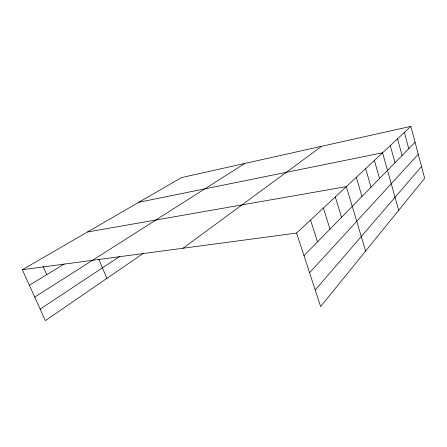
<?xml version="1.0" encoding="UTF-8"?>
<svg xmlns="http://www.w3.org/2000/svg" width="447" height="447" viewBox="0 0 447 447"><rect width="100%" height="100%" fill="white"/><g stroke="black" fill="none" stroke-linecap="round" stroke-linejoin="round"><path stroke-width="0.67" d="M315.219 290.025L421.521 166.513M309.559 272.72L418.263 154.249M303.982 255.667L415.073 142.224M296.59 233.06L410.86 126.367L424.65 178.297L320.628 306.569L296.59 233.06L22.35 269.709L45.387 320.633L143.599 253.17M183.047 248.23L321.706 146.275M40.163 309.084L119.662 256.477M34.721 297.059L244.805 163.446M29.39 285.27L64.307 263.931M22.35 269.709L181.421 177.604L410.86 126.367M138.805 202.273L382.565 152.785L398.685 210.313M87.489 231.993L346.336 186.611L365.64 251.063M43.113 266.429L46.751 274.659M98.888 259.338L106.844 278.414M310.536 220.036L317.504 241.861M323.399 208.028L329.981 229.121M335.295 196.92L341.53 217.326M356.309 177.297L361.953 196.468M365.635 168.592L371.021 187.209M374.368 160.439L379.52 178.532M390.27 145.593L395.003 162.719M397.534 138.81L402.077 155.495M404.384 132.413L408.754 148.672"/></g></svg>
